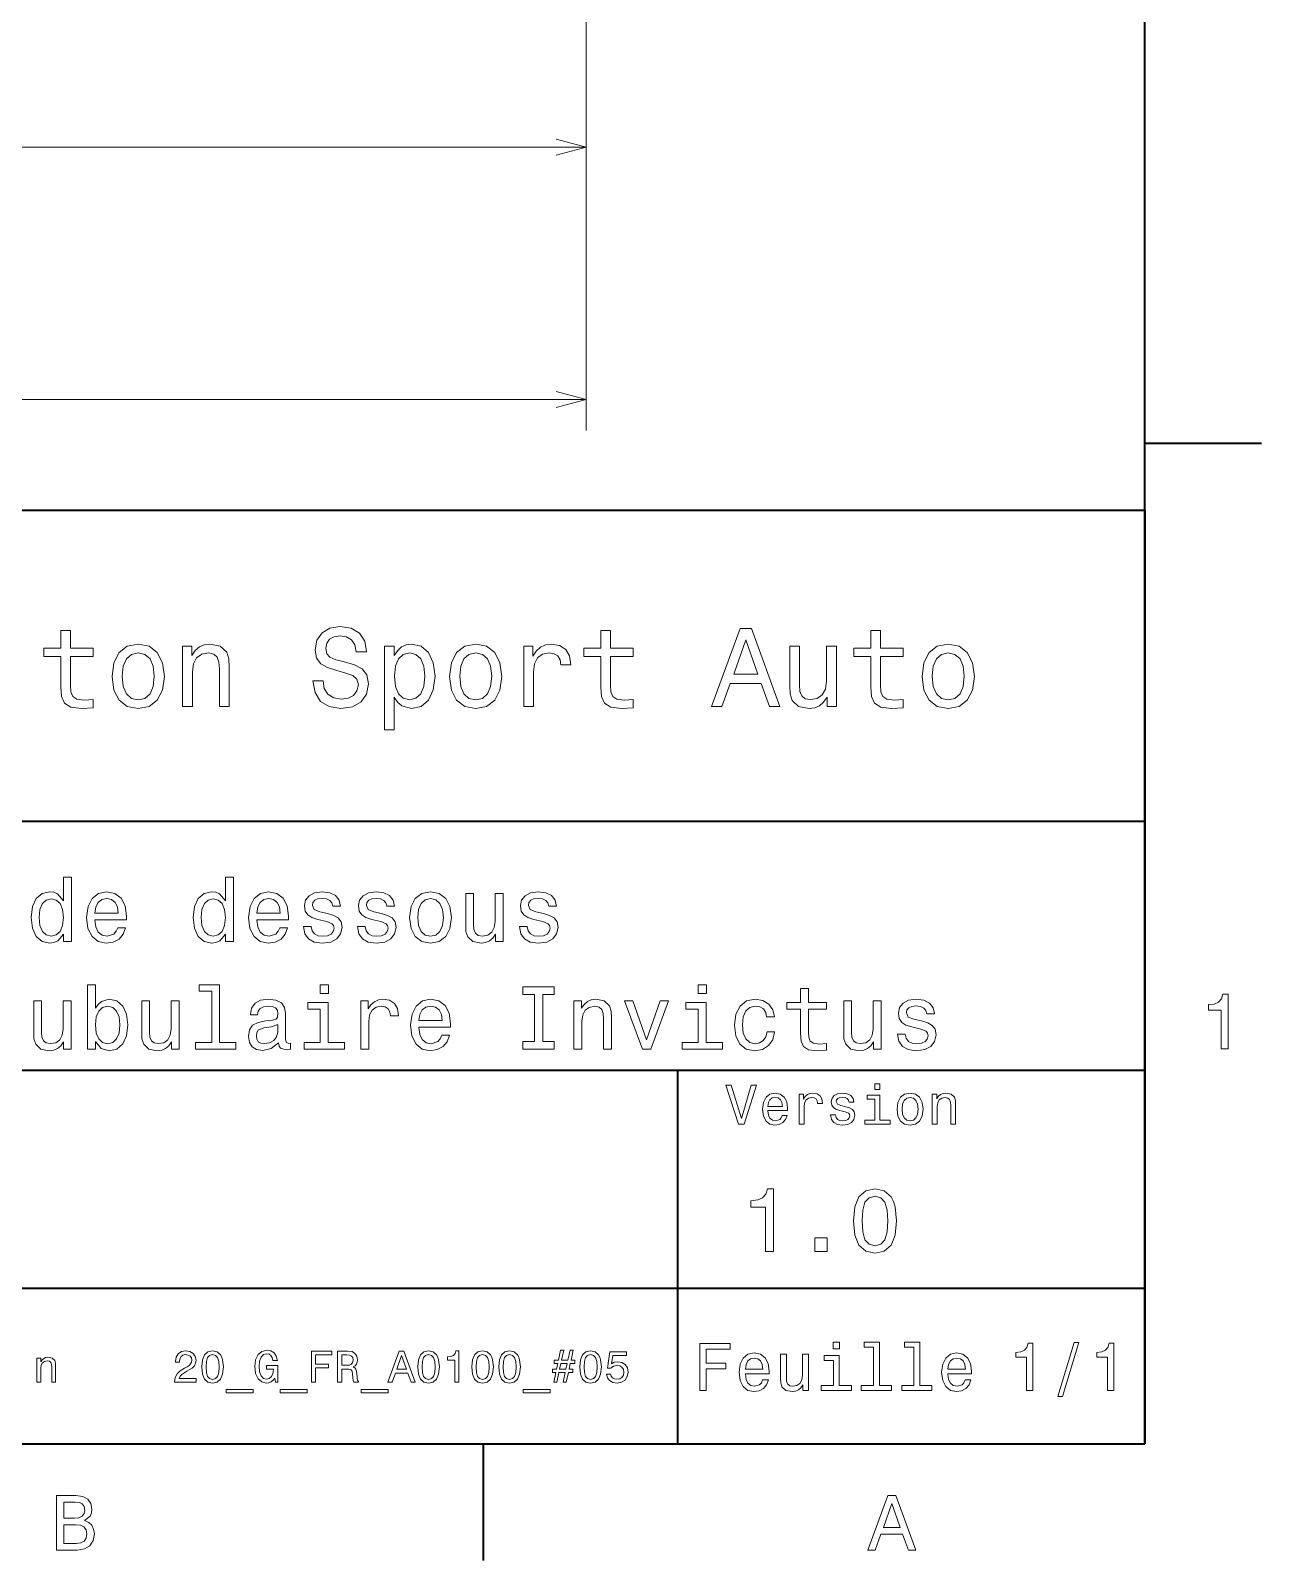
# Model space of a CAD drawing. Extents: x 0 to 420, y 0 to 297.
# Drawn here: x 338.4 to 417.5, y 2.5 to 100.8 of the extents above; entities that cross this region are included whole.
import ezdxf

# ---------------------------------------------------------------- set-up
doc = ezdxf.new("R2010")
doc.units = 0

msp = doc.modelspace()

# ---------------------------------------------------------------- linework, layer by layer
at = {"color": 7, "lineweight": 35}
for p, q in [((410, 10), (410, 287)), ((220, 70), (410, 70)), ((410, 70), (410, 10)), ((285, 50), (410, 50)), ((285, 34), (410, 34)), ((380, 10), (380, 34)), ((285, 20), (410, 20)), ((10, 10), (410, 10)), ((220, 10), (410, 10))]:
    msp.add_line(p, q, dxfattribs=at)
at = {"color": 7, "lineweight": 13}
for p, q in [((374.110474, 200.806641), (374.110474, 91.315094)), ((374.110474, 200.806641), (374.110474, 75.109657)), ((374.110474, 93.315094), (73.942528, 93.315094)), ((374.110474, 77.109657), (51.199921, 77.109657))]:
    msp.add_line(p, q, dxfattribs=at)
at = {"color": 7, "lineweight": 35, "ltscale": 0.1875}
for p, q in [((410, 74.300003), (417.5, 74.300003)), ((367.5, 10), (367.5, 2.5))]:
    msp.add_line(p, q, dxfattribs=at)
at = {"color": 7, "lineweight": 13}
for points in [[(372.178619, 92.797455), (374.110474, 93.315094), (372.178619, 93.832733)], [(372.178619, 76.592026), (374.110474, 77.109657), (372.178619, 77.627289)]]:
    msp.add_lwpolyline(points, dxfattribs=at)
for points in [[(340.353027, 60.579971), (340.353027, 58.64193), (340.39624, 58.015129), (340.597992, 57.582851), (341.001434, 57.330688), (341.685883, 57.244236), (342.43515, 57.280258), (342.43515, 57.827808), (341.887604, 57.78458), (341.390503, 57.842216), (341.123932, 58.022331), (341.008636, 58.324928), (340.98703, 58.75), (340.98703, 60.579971), (342.43515, 60.579971), (342.43515, 61.120316), (340.98703, 61.120316), (340.98703, 62.251438), (340.353027, 62.251438), (340.353027, 61.120316), (339.257935, 61.120316), (339.257935, 60.579971)], [(357.20462, 59.030979), (356.549011, 59.030979), (356.693085, 58.267288), (357.053314, 57.70533), (357.608063, 57.366714), (358.357361, 57.244236), (359.099426, 57.359509), (359.654175, 57.67651), (360.007202, 58.17363), (360.136902, 58.82925), (360.028809, 59.420029), (359.726227, 59.801872), (359.236328, 60.054031), (358.580688, 60.241352), (358.018738, 60.378242), (357.651306, 60.536743), (357.442383, 60.767288), (357.377533, 61.127522), (357.442383, 61.451729), (357.6297, 61.696686), (357.917877, 61.862389), (358.314117, 61.920029), (358.71759, 61.84798), (359.034576, 61.653458), (359.24353, 61.32925), (359.344391, 60.889767), (360, 60.889767), (360, 60.904179), (359.884735, 61.581409), (359.546112, 62.085732), (359.01297, 62.402737), (358.292511, 62.510807), (357.644104, 62.402737), (357.139771, 62.100143), (356.815552, 61.631844), (356.700287, 61.026657), (356.793945, 60.486309), (357.067719, 60.118874), (357.5, 59.873917), (358.09079, 59.6866), (358.674347, 59.520893), (359.113831, 59.362389), (359.380402, 59.131844), (359.47406, 58.757202), (359.387604, 58.375359), (359.164276, 58.087173), (358.825653, 57.907059), (358.386169, 57.849422), (357.896271, 57.928673), (357.521606, 58.159222), (357.283875, 58.533859)], [(375.050415, 60.579971), (375.050415, 58.64193), (375.093658, 58.015129), (375.29538, 57.582851), (375.698853, 57.330688), (376.383301, 57.244236), (377.132568, 57.280258), (377.132568, 57.827808), (376.585022, 57.78458), (376.087891, 57.842216), (375.82132, 58.022331), (375.706055, 58.324928), (375.684448, 58.75), (375.684448, 60.579971), (377.132568, 60.579971), (377.132568, 61.120316), (375.684448, 61.120316), (375.684448, 62.251438), (375.050415, 62.251438), (375.050415, 61.120316), (373.955322, 61.120316), (373.955322, 60.579971)], [(382.175781, 57.381123), (382.838623, 57.381123), (383.364563, 58.850864), (385.360229, 58.850864), (385.886169, 57.381123), (386.563416, 57.381123), (384.733429, 62.388329), (383.998566, 62.388329)], [(392.399109, 60.579971), (392.399109, 58.64193), (392.442352, 58.015129), (392.644073, 57.582851), (393.047546, 57.330688), (393.731995, 57.244236), (394.481262, 57.280258), (394.481262, 57.827808), (393.933716, 57.78458), (393.436584, 57.842216), (393.170013, 58.022331), (393.054749, 58.324928), (393.033142, 58.75), (393.033142, 60.579971), (394.481262, 60.579971), (394.481262, 61.120316), (393.033142, 61.120316), (393.033142, 62.251438), (392.399109, 62.251438), (392.399109, 61.120316), (391.304016, 61.120316), (391.304016, 60.579971)], [(343.65274, 59.311958), (343.768005, 58.432995), (344.099426, 57.78458), (344.625366, 57.381123), (345.331421, 57.244236), (346.030273, 57.381123), (346.556213, 57.777374), (346.887604, 58.425793), (347.010101, 59.311958), (346.887604, 60.190922), (346.556213, 60.846542), (346.030273, 61.242794), (345.331421, 61.386887), (344.625366, 61.242794), (344.099426, 60.839336), (343.768005, 60.190922)], [(348.177246, 57.381123), (348.811249, 57.381123), (348.811249, 59.614552), (348.876099, 60.12608), (349.085022, 60.500717), (349.409241, 60.731266), (349.841492, 60.817722), (350.187317, 60.745674), (350.403473, 60.551151), (350.511536, 60.226944), (350.547546, 59.794666), (350.547546, 57.381123), (351.181549, 57.381123), (351.181549, 59.924351), (351.15274, 60.435879), (351.023071, 60.86095), (350.597992, 61.25), (349.93515, 61.386887), (349.567719, 61.336452), (349.257935, 61.199566), (348.991364, 60.969017), (348.78241, 60.659222), (348.78241, 61.25), (348.177246, 61.25)], [(361.786743, 60.652016), (361.786743, 61.25), (361.15274, 61.25), (361.15274, 55.882565), (361.786743, 55.882565), (361.786743, 57.971901), (362.010101, 57.633286), (362.262268, 57.409943), (362.896271, 57.244236), (363.501465, 57.381123), (363.976959, 57.791786), (364.286743, 58.440201), (364.402039, 59.319164), (364.286743, 60.190922), (363.976959, 60.839336), (363.501465, 61.242794), (362.896271, 61.386887), (362.550446, 61.343658), (362.255066, 61.206772), (362.002899, 60.976223)], [(365.338623, 59.311958), (365.453888, 58.432995), (365.785309, 57.78458), (366.311249, 57.381123), (367.017303, 57.244236), (367.716125, 57.381123), (368.242065, 57.777374), (368.573486, 58.425793), (368.695984, 59.311958), (368.573486, 60.190922), (368.242065, 60.846542), (367.716125, 61.242794), (367.017303, 61.386887), (366.311249, 61.242794), (365.785309, 60.839336), (365.453888, 60.190922)], [(370.100861, 57.381123), (370.734863, 57.381123), (370.734863, 59.592937), (370.799713, 60.12608), (370.994232, 60.507923), (371.311249, 60.738472), (371.736328, 60.817722), (372.053314, 60.767288), (372.291077, 60.623199), (372.435181, 60.378242), (372.485596, 60.046829), (373.126801, 60.046829), (373.040344, 60.630402), (372.802612, 61.048271), (372.406342, 61.30043), (371.865997, 61.386887), (371.498566, 61.32925), (371.181549, 61.185158), (370.900574, 60.940201), (370.677246, 60.608788), (370.677246, 61.25), (370.100861, 61.25)], [(383.595093, 59.463257), (384.365997, 61.667866), (385.136902, 59.463257)], [(390.194519, 61.25), (389.560516, 61.25), (389.560516, 59.016571), (389.488464, 58.497837), (389.279541, 58.123196), (388.955322, 57.892651), (388.530243, 57.820602), (388.19165, 57.878242), (387.975494, 58.051151), (387.853027, 58.346542), (387.824219, 58.764408), (387.824219, 61.25), (387.190186, 61.25), (387.190186, 58.706772), (387.211792, 58.195244), (387.348694, 57.770172), (387.766571, 57.381123), (388.436584, 57.244236), (388.796814, 57.294666), (389.106628, 57.424351), (389.373199, 57.647694), (389.589325, 57.971901), (389.589325, 57.381123), (390.194519, 57.381123)], [(395.698853, 59.311958), (395.814117, 58.432995), (396.145508, 57.78458), (396.671448, 57.381123), (397.377502, 57.244236), (398.076355, 57.381123), (398.602295, 57.777374), (398.933716, 58.425793), (399.056183, 59.311958), (398.933716, 60.190922), (398.602295, 60.846542), (398.076355, 61.242794), (397.377502, 61.386887), (396.671448, 61.242794), (396.145508, 60.839336), (395.814117, 60.190922)], [(344.301147, 59.319164), (344.365997, 59.967579), (344.567719, 60.435879), (344.891937, 60.72406), (345.331421, 60.824928), (345.763702, 60.72406), (346.087891, 60.443081), (346.289612, 59.967579), (346.361664, 59.319164), (346.289612, 58.663544), (346.087891, 58.188038), (345.763702, 57.899853), (345.331421, 57.806194), (344.891937, 57.899853), (344.567719, 58.188038), (344.365997, 58.663544)], [(362.788208, 57.8134), (362.363129, 57.907059), (362.053314, 58.195244), (361.858795, 58.663544), (361.793945, 59.319164), (361.858795, 59.967579), (362.053314, 60.435879), (362.363129, 60.716858), (362.788208, 60.817722), (363.177246, 60.716858), (363.48703, 60.428673), (363.68158, 59.960373), (363.753601, 59.319164), (363.68158, 58.67075), (363.48703, 58.195244), (363.177246, 57.907059)], [(365.98703, 59.319164), (366.05188, 59.967579), (366.253601, 60.435879), (366.57782, 60.72406), (367.017303, 60.824928), (367.449585, 60.72406), (367.773773, 60.443081), (367.975525, 59.967579), (368.047546, 59.319164), (367.975525, 58.663544), (367.773773, 58.188038), (367.449585, 57.899853), (367.017303, 57.806194), (366.57782, 57.899853), (366.253601, 58.188038), (366.05188, 58.663544)], [(396.34726, 59.319164), (396.412109, 59.967579), (396.613831, 60.435879), (396.938019, 60.72406), (397.377502, 60.824928), (397.809784, 60.72406), (398.134003, 60.443081), (398.335724, 59.967579), (398.407776, 59.319164), (398.335724, 58.663544), (398.134003, 58.188038), (397.809784, 57.899853), (397.377502, 57.806194), (396.938019, 57.899853), (396.613831, 58.188038), (396.412109, 58.663544)], [(340.534546, 42.749279), (340.534546, 42.270893), (341.041748, 42.270893), (341.041748, 46.409222), (340.540314, 46.409222), (340.540314, 44.893372), (340.154144, 45.331413), (339.917847, 45.435158), (339.646942, 45.475502), (339.157043, 45.360229), (338.776642, 45.037464), (338.528809, 44.51873), (338.442352, 43.821327), (338.528809, 43.12392), (338.776642, 42.599422), (339.157043, 42.270893), (339.646942, 42.161385), (339.917847, 42.201729), (340.159912, 42.305473)], [(350.943787, 42.749279), (350.943787, 42.270893), (351.450989, 42.270893), (351.450989, 46.409222), (350.949554, 46.409222), (350.949554, 44.893372), (350.563385, 45.331413), (350.327057, 45.435158), (350.056183, 45.475502), (349.566254, 45.360229), (349.185852, 45.037464), (348.938019, 44.51873), (348.851563, 43.821327), (348.938019, 43.12392), (349.185852, 42.599422), (349.566254, 42.270893), (350.056183, 42.161385), (350.327057, 42.201729), (350.569153, 42.305473)], [(342.546082, 43.671471), (344.57489, 43.671471), (344.580658, 43.90778), (344.488464, 44.570606), (344.234833, 45.06628), (343.83139, 45.365993), (343.29538, 45.475502), (342.770874, 45.360229), (342.367401, 45.037464), (342.108032, 44.51297), (342.015839, 43.821327), (342.102295, 43.112392), (342.361633, 42.593658), (342.759338, 42.270893), (343.278076, 42.161385), (343.727631, 42.236313), (344.096527, 42.432278), (344.367401, 42.743515), (344.523041, 43.158501), (344.021606, 43.158501), (343.917847, 42.927952), (343.767975, 42.755043), (343.341461, 42.616714), (343.012939, 42.680115), (342.765106, 42.881844), (342.603729, 43.210373), (342.546082, 43.654179)], [(352.955292, 43.671471), (354.984131, 43.671471), (354.989899, 43.90778), (354.897675, 44.570606), (354.644073, 45.06628), (354.240601, 45.365993), (353.70459, 45.475502), (353.180084, 45.360229), (352.776642, 45.037464), (352.517273, 44.51297), (352.425049, 43.821327), (352.511505, 43.112392), (352.770874, 42.593658), (353.168549, 42.270893), (353.687286, 42.161385), (354.136871, 42.236313), (354.505737, 42.432278), (354.776642, 42.743515), (354.932251, 43.158501), (354.430817, 43.158501), (354.327057, 42.927952), (354.177216, 42.755043), (353.750702, 42.616714), (353.42218, 42.680115), (353.174316, 42.881844), (353.012939, 43.210373), (352.955292, 43.654179)], [(357.497101, 44.074928), (357.007172, 44.190201), (356.644073, 44.322765), (356.523041, 44.593658), (356.557617, 44.783863), (356.67865, 44.922192), (356.874603, 45.008644), (357.157043, 45.043228), (357.427917, 45.008644), (357.641174, 44.9049), (357.77951, 44.749279), (357.837158, 44.541786), (358.332825, 44.541786), (358.332825, 44.553314), (358.246368, 44.927952), (358.010071, 45.221901), (357.641174, 45.406342), (357.157043, 45.475502), (356.667114, 45.406342), (356.309784, 45.216137), (356.084991, 44.933716), (356.015808, 44.57637), (356.067688, 44.230549), (356.229065, 43.988472), (356.494202, 43.815563), (356.880371, 43.694523), (357.445221, 43.556194), (357.791046, 43.412102), (357.88327, 43.296829), (357.917847, 43.12392), (357.865967, 42.910664), (357.727631, 42.749279), (357.502869, 42.645535), (357.203156, 42.61095), (356.886139, 42.645535), (356.655579, 42.766571), (356.499969, 42.962536), (356.436584, 43.233429), (355.946655, 43.233429), (356.027344, 42.772335), (356.263672, 42.438042), (356.638306, 42.236313), (357.157043, 42.161385), (357.698822, 42.236313), (358.096527, 42.438042), (358.338593, 42.760807), (358.425049, 43.181557), (358.361633, 43.54467), (358.182983, 43.792507), (357.889038, 43.953892)], [(360.966827, 44.074928), (360.476929, 44.190201), (360.1138, 44.322765), (359.992767, 44.593658), (360.027344, 44.783863), (360.148376, 44.922192), (360.34436, 45.008644), (360.62677, 45.043228), (360.897675, 45.008644), (361.110931, 44.9049), (361.249268, 44.749279), (361.306885, 44.541786), (361.802551, 44.541786), (361.802551, 44.553314), (361.716125, 44.927952), (361.479797, 45.221901), (361.110931, 45.406342), (360.62677, 45.475502), (360.136871, 45.406342), (359.77951, 45.216137), (359.554718, 44.933716), (359.485565, 44.57637), (359.537445, 44.230549), (359.698822, 43.988472), (359.963959, 43.815563), (360.350128, 43.694523), (360.914948, 43.556194), (361.260773, 43.412102), (361.352997, 43.296829), (361.387573, 43.12392), (361.335693, 42.910664), (361.197388, 42.749279), (360.972595, 42.645535), (360.672882, 42.61095), (360.355896, 42.645535), (360.125336, 42.766571), (359.969727, 42.962536), (359.906311, 43.233429), (359.416412, 43.233429), (359.497101, 42.772335), (359.733398, 42.438042), (360.108032, 42.236313), (360.62677, 42.161385), (361.168549, 42.236313), (361.566254, 42.438042), (361.808319, 42.760807), (361.894775, 43.181557), (361.83139, 43.54467), (361.65271, 43.792507), (361.358765, 43.953892)], [(362.770874, 43.815563), (362.863098, 43.112392), (363.128204, 42.593658), (363.54895, 42.270893), (364.1138, 42.161385), (364.672882, 42.270893), (365.093628, 42.587894), (365.358765, 43.106628), (365.456757, 43.815563), (365.358765, 44.51873), (365.093628, 45.043228), (364.672882, 45.360229), (364.1138, 45.475502), (363.54895, 45.360229), (363.128204, 45.037464), (362.863098, 44.51873)], [(368.776642, 45.365993), (368.26944, 45.365993), (368.26944, 43.57925), (368.211792, 43.164265), (368.044647, 42.864552), (367.785278, 42.680115), (367.445221, 42.622478), (367.174316, 42.668587), (367.001404, 42.806915), (366.903442, 43.043228), (366.880371, 43.377522), (366.880371, 45.365993), (366.373169, 45.365993), (366.373169, 43.331413), (366.390472, 42.922192), (366.499969, 42.58213), (366.834259, 42.270893), (367.3703, 42.161385), (367.658478, 42.201729), (367.906311, 42.305473), (368.119568, 42.48415), (368.29248, 42.743515), (368.29248, 42.270893), (368.776642, 42.270893)], [(371.376068, 44.074928), (370.886139, 44.190201), (370.523041, 44.322765), (370.401978, 44.593658), (370.436584, 44.783863), (370.557617, 44.922192), (370.753571, 45.008644), (371.036011, 45.043228), (371.306885, 45.008644), (371.520142, 44.9049), (371.658478, 44.749279), (371.716125, 44.541786), (372.211792, 44.541786), (372.211792, 44.553314), (372.125336, 44.927952), (371.889038, 45.221901), (371.520142, 45.406342), (371.036011, 45.475502), (370.546082, 45.406342), (370.188721, 45.216137), (369.963959, 44.933716), (369.894775, 44.57637), (369.946655, 44.230549), (370.108032, 43.988472), (370.373169, 43.815563), (370.759338, 43.694523), (371.324188, 43.556194), (371.670013, 43.412102), (371.762238, 43.296829), (371.796814, 43.12392), (371.744934, 42.910664), (371.606598, 42.749279), (371.381836, 42.645535), (371.082092, 42.61095), (370.765106, 42.645535), (370.534546, 42.766571), (370.378937, 42.962536), (370.315552, 43.233429), (369.825623, 43.233429), (369.906311, 42.772335), (370.142639, 42.438042), (370.517273, 42.236313), (371.036011, 42.161385), (371.577789, 42.236313), (371.975464, 42.438042), (372.21756, 42.760807), (372.304016, 43.181557), (372.240601, 43.54467), (372.061951, 43.792507), (371.767975, 43.953892)], [(339.733398, 45.020172), (340.067688, 44.93948), (340.321289, 44.714699), (340.471161, 44.340057), (340.528809, 43.821327), (340.471161, 43.296829), (340.321289, 42.922192), (340.067688, 42.691643), (339.733398, 42.616714), (339.416412, 42.691643), (339.174316, 42.922192), (339.012939, 43.302593), (338.96106, 43.821327), (339.012939, 44.334293), (339.174316, 44.708935), (339.416412, 44.93948)], [(342.546082, 44.097984), (342.609497, 44.495678), (342.765106, 44.789623), (343.001404, 44.9683), (343.312653, 45.0317), (343.618134, 44.9683), (343.854431, 44.789623), (343.998535, 44.495678), (344.050415, 44.097984)], [(350.142639, 45.020172), (350.476929, 44.93948), (350.73053, 44.714699), (350.880371, 44.340057), (350.938019, 43.821327), (350.880371, 43.296829), (350.73053, 42.922192), (350.476929, 42.691643), (350.142639, 42.616714), (349.825623, 42.691643), (349.583557, 42.922192), (349.42218, 43.302593), (349.3703, 43.821327), (349.42218, 44.334293), (349.583557, 44.708935), (349.825623, 44.93948)], [(352.955292, 44.097984), (353.018707, 44.495678), (353.174316, 44.789623), (353.410645, 44.9683), (353.721863, 45.0317), (354.027344, 44.9683), (354.263672, 44.789623), (354.407745, 44.495678), (354.459625, 44.097984)], [(363.289612, 43.821327), (363.341461, 44.340057), (363.502869, 44.714699), (363.762207, 44.945244), (364.1138, 45.025936), (364.459625, 44.945244), (364.718994, 44.720459), (364.880371, 44.340057), (364.938019, 43.821327), (364.880371, 43.296829), (364.718994, 42.916428), (364.459625, 42.685879), (364.1138, 42.61095), (363.762207, 42.685879), (363.502869, 42.916428), (363.341461, 43.296829)], [(342.580688, 35.838615), (342.955322, 35.39481), (343.468292, 35.250721), (343.952423, 35.360229), (344.338593, 35.688759), (344.580688, 36.213257), (344.672882, 36.91066), (344.580688, 37.608067), (344.332825, 38.126801), (343.952423, 38.449566), (343.468292, 38.564842), (342.96109, 38.414986), (342.753601, 38.230545), (342.580688, 37.982708), (342.580688, 39.498558), (342.073486, 39.498558), (342.073486, 35.360229), (342.580688, 35.360229)], [(350.050415, 39.072044), (350.050415, 35.786743), (349.007202, 35.786743), (349.007202, 35.360229), (351.595093, 35.360229), (351.595093, 35.786743), (350.557617, 35.786743), (350.557617, 39.498558), (349.255035, 39.498558), (349.255035, 39.072044)], [(357.548981, 39.498558), (357.012939, 39.498558), (357.012939, 38.922188), (357.548981, 38.922188)], [(370.788177, 35.844379), (370.050415, 35.844379), (370.050415, 35.360229), (372.056183, 35.360229), (372.056183, 35.844379), (371.31842, 35.844379), (371.31842, 38.87608), (372.056183, 38.87608), (372.056183, 39.360229), (370.050415, 39.360229), (370.050415, 38.87608), (370.788177, 38.87608)], [(381.837158, 39.498558), (381.301147, 39.498558), (381.301147, 38.922188), (381.837158, 38.922188)], [(341.018707, 38.45533), (340.511505, 38.45533), (340.511505, 36.668587), (340.453857, 36.253601), (340.286713, 35.953888), (340.027344, 35.769451), (339.687317, 35.711815), (339.416412, 35.757923), (339.2435, 35.896252), (339.145508, 36.132565), (339.122467, 36.466858), (339.122467, 38.45533), (338.615265, 38.45533), (338.615265, 36.42075), (338.632538, 36.011528), (338.742065, 35.671467), (339.076355, 35.360229), (339.612366, 35.250721), (339.900574, 35.291065), (340.148407, 35.39481), (340.361664, 35.573486), (340.534576, 35.832851), (340.534576, 35.360229), (341.018707, 35.360229)], [(347.958191, 38.45533), (347.450989, 38.45533), (347.450989, 36.668587), (347.393372, 36.253601), (347.226196, 35.953888), (346.966858, 35.769451), (346.62677, 35.711815), (346.355896, 35.757923), (346.182983, 35.896252), (346.084991, 36.132565), (346.061951, 36.466858), (346.061951, 38.45533), (345.554749, 38.45533), (345.554749, 36.42075), (345.572021, 36.011528), (345.681549, 35.671467), (346.015839, 35.360229), (346.551849, 35.250721), (346.840027, 35.291065), (347.087891, 35.39481), (347.301147, 35.573486), (347.47406, 35.832851), (347.47406, 35.360229), (347.958191, 35.360229)], [(354.350128, 35.763687), (354.350128, 35.746395), (354.378937, 35.55043), (354.465393, 35.412102), (354.828522, 35.302593), (355.110931, 35.348701), (355.110931, 35.740631), (354.989899, 35.723343), (354.828522, 35.798271), (354.799683, 36.028816), (354.799683, 37.631123), (354.73053, 38.040344), (354.528809, 38.328529), (354.177216, 38.501438), (353.681549, 38.564842), (353.197388, 38.495674), (352.840027, 38.299709), (352.615265, 37.994236), (352.540344, 37.590778), (352.540344, 37.556194), (352.995667, 37.556194), (353.036011, 37.798271), (353.162811, 37.97118), (353.3703, 38.074928), (353.664246, 38.115273), (353.946655, 38.086452), (354.148407, 38), (354.26944, 37.850143), (354.309784, 37.642651), (354.286743, 37.400574), (354.194519, 37.279537), (353.963959, 37.221901), (353.531677, 37.175793), (353.036011, 37.072044), (352.684418, 36.887608), (352.476929, 36.599422), (352.413544, 36.172909), (352.471161, 35.792507), (352.649841, 35.510086), (352.938019, 35.331409), (353.335724, 35.268009), (353.871735, 35.38905)], [(357.531677, 35.786743), (357.531677, 38.351585), (356.229095, 38.351585), (356.229095, 37.919308), (357.024475, 37.919308), (357.024475, 35.786743), (355.98703, 35.786743), (355.98703, 35.360229), (358.580688, 35.360229), (358.580688, 35.786743)], [(359.641205, 35.360229), (360.148407, 35.360229), (360.148407, 37.129681), (360.200287, 37.556194), (360.355896, 37.861671), (360.609497, 38.046108), (360.949554, 38.109509), (361.203156, 38.069164), (361.393372, 37.953888), (361.508636, 37.757923), (361.548981, 37.492794), (362.061951, 37.492794), (361.992798, 37.959652), (361.802582, 38.293945), (361.485596, 38.495674), (361.053314, 38.564842), (360.759338, 38.51873), (360.505737, 38.403458), (360.280975, 38.207493), (360.102295, 37.942364), (360.102295, 38.45533), (359.641205, 38.45533)], [(363.364532, 36.760807), (365.393372, 36.760807), (365.399109, 36.997116), (365.306915, 37.659943), (365.053314, 38.155617), (364.649841, 38.45533), (364.113831, 38.564842), (363.589325, 38.449566), (363.185852, 38.126801), (362.926514, 37.602303), (362.83429, 36.91066), (362.920746, 36.201729), (363.180115, 35.682995), (363.577789, 35.360229), (364.096527, 35.250721), (364.546082, 35.325649), (364.914978, 35.521614), (365.185852, 35.832851), (365.341492, 36.247837), (364.840057, 36.247837), (364.736298, 36.017288), (364.586426, 35.844379), (364.159943, 35.706051), (363.83139, 35.769451), (363.583557, 35.97118), (363.42218, 36.299709), (363.364532, 36.743515)], [(373.329956, 35.360229), (373.837158, 35.360229), (373.837158, 37.146973), (373.889038, 37.556194), (374.056183, 37.855907), (374.315552, 38.040344), (374.661377, 38.109509), (374.938049, 38.051872), (375.110962, 37.896252), (375.197388, 37.636887), (375.226227, 37.291065), (375.226227, 35.360229), (375.733429, 35.360229), (375.733429, 37.394814), (375.710358, 37.804035), (375.606628, 38.144093), (375.266571, 38.45533), (374.736298, 38.564842), (374.442352, 38.524494), (374.194519, 38.414986), (373.981262, 38.230545), (373.814117, 37.982708), (373.814117, 38.45533), (373.329956, 38.45533)], [(377.727661, 35.360229), (378.263672, 35.360229), (379.393372, 38.45533), (378.868866, 38.45533), (377.998535, 35.959652), (377.110962, 38.45533), (376.580688, 38.45533)], [(381.819885, 35.786743), (381.819885, 38.351585), (380.517273, 38.351585), (380.517273, 37.919308), (381.312683, 37.919308), (381.312683, 35.786743), (380.275208, 35.786743), (380.275208, 35.360229), (382.868866, 35.360229), (382.868866, 35.786743)], [(385.710388, 37.429394), (386.211823, 37.429394), (386.108063, 37.890488), (385.860229, 38.253601), (385.47406, 38.478386), (384.972626, 38.564842), (384.419312, 38.449566), (383.998566, 38.126801), (383.733429, 37.602303), (383.641205, 36.899136), (383.727661, 36.201729), (383.98703, 35.682995), (384.39624, 35.360229), (384.955322, 35.250721), (385.450989, 35.337173), (385.837158, 35.57925), (386.102295, 35.959652), (386.21759, 36.466858), (385.733429, 36.466858), (385.646973, 36.144093), (385.485596, 35.902016), (385.255035, 35.752159), (384.972626, 35.706051), (384.621033, 35.780979), (384.367432, 36.011528), (384.211823, 36.386166), (384.159943, 36.916424), (384.211823, 37.435158), (384.373199, 37.809795), (384.632568, 38.040344), (384.972626, 38.121037), (385.272339, 38.069164), (385.497131, 37.9366), (385.646973, 37.717579)], [(387.889038, 37.919308), (387.889038, 36.368874), (387.923645, 35.867435), (388.085022, 35.521614), (388.407776, 35.319885), (388.955322, 35.250721), (389.554749, 35.279537), (389.554749, 35.717579), (389.116699, 35.682995), (388.719025, 35.729107), (388.505768, 35.873199), (388.413544, 36.115273), (388.39624, 36.45533), (388.39624, 37.919308), (389.554749, 37.919308), (389.554749, 38.351585), (388.39624, 38.351585), (388.39624, 39.256485), (387.889038, 39.256485), (387.889038, 38.351585), (387.01297, 38.351585), (387.01297, 37.919308)], [(393.06485, 38.45533), (392.557617, 38.45533), (392.557617, 36.668587), (392.5, 36.253601), (392.332855, 35.953888), (392.073486, 35.769451), (391.733429, 35.711815), (391.462524, 35.757923), (391.289612, 35.896252), (391.19165, 36.132565), (391.168579, 36.466858), (391.168579, 38.45533), (390.661377, 38.45533), (390.661377, 36.42075), (390.67868, 36.011528), (390.788177, 35.671467), (391.122467, 35.360229), (391.658508, 35.250721), (391.946686, 35.291065), (392.194519, 35.39481), (392.407776, 35.573486), (392.580688, 35.832851), (392.580688, 35.360229), (393.06485, 35.360229)], [(395.664276, 37.164265), (395.174347, 37.279537), (394.811249, 37.412102), (394.690186, 37.682995), (394.724792, 37.873199), (394.845825, 38.011528), (395.041779, 38.09798), (395.324219, 38.132565), (395.595093, 38.09798), (395.80835, 37.994236), (395.946686, 37.838615), (396.004333, 37.631123), (396.5, 37.631123), (396.5, 37.642651), (396.413544, 38.017288), (396.177246, 38.311237), (395.80835, 38.495674), (395.324219, 38.564842), (394.83429, 38.495674), (394.476929, 38.305473), (394.252167, 38.023052), (394.182983, 37.665707), (394.234863, 37.319885), (394.39624, 37.077808), (394.661377, 36.9049), (395.047546, 36.783859), (395.612396, 36.645531), (395.958221, 36.501438), (396.050415, 36.386166), (396.085022, 36.213257), (396.033142, 36), (395.894806, 35.838615), (395.670044, 35.734871), (395.3703, 35.700287), (395.053314, 35.734871), (394.822754, 35.855907), (394.667145, 36.051872), (394.60376, 36.322765), (394.113831, 36.322765), (394.194519, 35.861671), (394.430847, 35.527378), (394.805481, 35.325649), (395.324219, 35.250721), (395.865997, 35.325649), (396.263672, 35.527378), (396.505768, 35.850143), (396.592224, 36.270893), (396.528809, 36.634007), (396.350159, 36.881844), (396.056213, 37.043228)], [(414.909241, 35.366787), (415.368164, 35.366787), (415.368164, 38.892002), (415.025208, 38.892002), (414.934448, 38.584366), (414.752899, 38.377594), (414.475525, 38.256557), (414.092224, 38.216209), (414.092224, 37.858143), (414.909241, 37.858143)], [(344.154175, 36.91066), (344.096527, 36.39193), (343.940918, 36.011528), (343.693054, 35.780979), (343.381836, 35.706051), (343.041779, 35.780979), (342.793945, 36.011528), (342.638306, 36.386166), (342.586426, 36.91066), (342.638306, 37.429394), (342.793945, 37.804035), (343.041779, 38.028816), (343.381836, 38.109509), (343.693054, 38.028816), (343.940918, 37.798271), (344.096527, 37.42363)], [(363.364532, 37.187317), (363.427948, 37.585014), (363.583557, 37.87896), (363.819885, 38.057636), (364.131104, 38.121037), (364.436584, 38.057636), (364.672913, 37.87896), (364.816986, 37.585014), (364.868866, 37.187317)], [(354.29248, 36.443802), (354.223328, 36.144093), (354.038879, 35.913544), (353.762238, 35.763687), (353.42218, 35.711815), (353.203156, 35.740631), (353.047546, 35.832851), (352.949554, 35.994236), (352.920746, 36.219021), (352.943787, 36.42075), (353.036011, 36.564842), (353.404877, 36.726223), (353.871735, 36.795387), (354.29248, 36.933716)], [(384.71109, 33.03458), (384.08429, 30.905619), (383.439484, 33.03458), (383.09726, 33.03458), (383.904175, 30.530979), (384.264404, 30.530979), (385.053314, 33.03458)], [(385.784576, 31.40634), (387.052582, 31.40634), (387.056183, 31.554033), (386.998566, 31.9683), (386.840057, 32.278099), (386.587891, 32.465416), (386.252869, 32.533859), (385.925079, 32.461815), (385.672913, 32.260086), (385.510803, 31.932276), (385.453156, 31.5), (385.507202, 31.056915), (385.669312, 30.732708), (385.917877, 30.530979), (386.242065, 30.462536), (386.523041, 30.509365), (386.753601, 30.631844), (386.922913, 30.826368), (387.020172, 31.085733), (386.706787, 31.085733), (386.641937, 30.941643), (386.548279, 30.833572), (386.281708, 30.747118), (386.076355, 30.786743), (385.921478, 30.912823), (385.820618, 31.118155), (385.784576, 31.395533)], [(387.794678, 30.530979), (388.111664, 30.530979), (388.111664, 31.636887), (388.144104, 31.903458), (388.241364, 32.094379), (388.399841, 32.209652), (388.612396, 32.249279), (388.770905, 32.224064), (388.889771, 32.152016), (388.961823, 32.029537), (388.98703, 31.863832), (389.307648, 31.863832), (389.264404, 32.155621), (389.145538, 32.364552), (388.947418, 32.490635), (388.677246, 32.533859), (388.49353, 32.505043), (388.335022, 32.432995), (388.194519, 32.310516), (388.082855, 32.144814), (388.082855, 32.465416), (387.794678, 32.465416)], [(390.791779, 31.658501), (390.485596, 31.730547), (390.258636, 31.8134), (390.182983, 31.982708), (390.20462, 32.101585), (390.280273, 32.188038), (390.40274, 32.242073), (390.579254, 32.263687), (390.748566, 32.242073), (390.881836, 32.177231), (390.968292, 32.079971), (391.004333, 31.950287), (391.314117, 31.950287), (391.314117, 31.957493), (391.260101, 32.191643), (391.112396, 32.375359), (390.881836, 32.490635), (390.579254, 32.533859), (390.273041, 32.490635), (390.049713, 32.371758), (389.90921, 32.195244), (389.865997, 31.971901), (389.898407, 31.755764), (389.999268, 31.604465), (390.164978, 31.496397), (390.406342, 31.420748), (390.759369, 31.334293), (390.975494, 31.244236), (391.033142, 31.17219), (391.054749, 31.064121), (391.022339, 30.930836), (390.935883, 30.829971), (390.79538, 30.765129), (390.608063, 30.743515), (390.409943, 30.765129), (390.265839, 30.840778), (390.168579, 30.963255), (390.128967, 31.132565), (389.822754, 31.132565), (389.873199, 30.844379), (390.020905, 30.635447), (390.255035, 30.509365), (390.579254, 30.462536), (390.917877, 30.509365), (391.166412, 30.635447), (391.317719, 30.837175), (391.371765, 31.100143), (391.332123, 31.327089), (391.220459, 31.481987), (391.036743, 31.582851)], [(392.992798, 33.117435), (392.657776, 33.117435), (392.657776, 32.757202), (392.992798, 32.757202)], [(394.087891, 31.496397), (394.145538, 31.056915), (394.311249, 30.732708), (394.574219, 30.530979), (394.927246, 30.462536), (395.276672, 30.530979), (395.539612, 30.729107), (395.705322, 31.053314), (395.766571, 31.496397), (395.705322, 31.935879), (395.539612, 32.263687), (395.276672, 32.461815), (394.927246, 32.533859), (394.574219, 32.461815), (394.311249, 32.260086), (394.145538, 31.935879)], [(396.350159, 30.530979), (396.667145, 30.530979), (396.667145, 31.647694), (396.699554, 31.903458), (396.804047, 32.090778), (396.966125, 32.206051), (397.182281, 32.249279), (397.355194, 32.213257), (397.463257, 32.115993), (397.517303, 31.95389), (397.535309, 31.737751), (397.535309, 30.530979), (397.852295, 30.530979), (397.852295, 31.802593), (397.837891, 32.058357), (397.773041, 32.270893), (397.560516, 32.465416), (397.229095, 32.533859), (397.04538, 32.508644), (396.890503, 32.440201), (396.757202, 32.324928), (396.65274, 32.170029), (396.65274, 32.465416), (396.350159, 32.465416)], [(385.784576, 31.672911), (385.824219, 31.921469), (385.921478, 32.105186), (386.069153, 32.216858), (386.263702, 32.256485), (386.45462, 32.216858), (386.602295, 32.105186), (386.692352, 31.921469), (386.724792, 31.672911)], [(392.981995, 30.79755), (392.981995, 32.400574), (392.167877, 32.400574), (392.167877, 32.130402), (392.664978, 32.130402), (392.664978, 30.79755), (392.016571, 30.79755), (392.016571, 30.530979), (393.637604, 30.530979), (393.637604, 30.79755)], [(394.412109, 31.5), (394.444519, 31.824207), (394.54538, 32.058357), (394.707489, 32.20245), (394.927246, 32.25288), (395.143372, 32.20245), (395.305481, 32.061958), (395.406342, 31.824207), (395.442352, 31.5), (395.406342, 31.17219), (395.305481, 30.934437), (395.143372, 30.790344), (394.927246, 30.743515), (394.707489, 30.790344), (394.54538, 30.934437), (394.444519, 31.17219)], [(385.631134, 22.360231), (386.155609, 22.360231), (386.155609, 26.38905), (385.763702, 26.38905), (385.659943, 26.037464), (385.452454, 25.801153), (385.135437, 25.662825), (384.697418, 25.616714), (384.697418, 25.207493), (385.631134, 25.207493)], [(391.285309, 24.314121), (391.371765, 23.409224), (391.642639, 22.763689), (392.074921, 22.371759), (392.674347, 22.244957), (393.268005, 22.371759), (393.700287, 22.763689), (393.965424, 23.409224), (394.057648, 24.314121), (393.965424, 25.213257), (393.855896, 25.570606), (393.700287, 25.864553), (393.268005, 26.256485), (392.674347, 26.38905), (392.074921, 26.256485), (391.642639, 25.858791), (391.371765, 25.213257)], [(391.838623, 24.314121), (391.884735, 25.011528), (392.028809, 25.51297), (392.288177, 25.806917), (392.674347, 25.910664), (393.054749, 25.806917), (393.314117, 25.51297), (393.458221, 25.011528), (393.504333, 24.314121), (393.458221, 23.610952), (393.314117, 23.10951), (393.054749, 22.815563), (392.674347, 22.717581), (392.288177, 22.815563), (392.028809, 23.10951), (391.884735, 23.610952)], [(388.806915, 22.360231), (389.602295, 22.360231), (389.602295, 23.219021), (388.806915, 23.219021)], [(347.671478, 13.95245), (349.046112, 13.95245), (349.046112, 14.200289), (347.959656, 14.200289), (348.020172, 14.335735), (348.123932, 14.448127), (348.443787, 14.652738), (348.613831, 14.739193), (348.804047, 14.863112), (348.939484, 15.007205), (349.017303, 15.177234), (349.046112, 15.370317), (348.997101, 15.612392), (348.861664, 15.802594), (348.654175, 15.923632), (348.386169, 15.966859), (348.109497, 15.917868), (347.899139, 15.782421), (347.763672, 15.566282), (347.71759, 15.28098), (347.71759, 15.240634), (347.979828, 15.240634), (347.979828, 15.263689), (348.005768, 15.459654), (348.083557, 15.603746), (348.207489, 15.695966), (348.371765, 15.727666), (348.53891, 15.698848), (348.662811, 15.626801), (348.7435, 15.514409), (348.772339, 15.373199), (348.752167, 15.240634), (348.697418, 15.128242), (348.605194, 15.03026), (348.478394, 14.943804), (348.30835, 14.851585), (348.02594, 14.672911), (347.827087, 14.482709), (347.708923, 14.252162), (347.671478, 13.961095)], [(349.414978, 14.929395), (349.458221, 14.476946), (349.593658, 14.154179), (349.809784, 13.958214), (350.109497, 13.894813), (350.406342, 13.958214), (350.622467, 14.154179), (350.755035, 14.476946), (350.801147, 14.929395), (350.755035, 15.378963), (350.700287, 15.557637), (350.622467, 15.704611), (350.406342, 15.900577), (350.109497, 15.966859), (349.809784, 15.900577), (349.593658, 15.701729), (349.458221, 15.378963)], [(354.106628, 14.220461), (354.155609, 13.95245), (354.299713, 13.95245), (354.299713, 15.033141), (353.570618, 15.033141), (353.570618, 14.788185), (354.020172, 14.788185), (354.020172, 14.770893), (353.985596, 14.505764), (353.893372, 14.309798), (353.752167, 14.185879), (353.576355, 14.145534), (353.380402, 14.197407), (353.227661, 14.353026), (353.129669, 14.60951), (353.095093, 14.961096), (353.126801, 15.309798), (353.224792, 15.566282), (353.380402, 15.721902), (353.59079, 15.776657), (353.734863, 15.747839), (353.853027, 15.667147), (353.939484, 15.5317), (353.988464, 15.350144), (354.273773, 15.350144), (354.198853, 15.626801), (354.057648, 15.834294), (353.858795, 15.961096), (353.608063, 16.007204), (353.279541, 15.935159), (353.031708, 15.724784), (352.873199, 15.393372), (352.818451, 14.95245), (352.873199, 14.508646), (353.031708, 14.177234), (353.265137, 13.966859), (353.559082, 13.897695), (353.723328, 13.92075), (353.8703, 13.978386), (353.997101, 14.079251)], [(356.458221, 13.95245), (356.726227, 13.95245), (356.726227, 14.871758), (357.567719, 14.871758), (357.567719, 15.110951), (356.726227, 15.110951), (356.726227, 15.710375), (357.760803, 15.710375), (357.760803, 15.95245), (356.458221, 15.95245)], [(358.141205, 13.95245), (358.40921, 13.95245), (358.40921, 14.79683), (358.682983, 14.79683), (358.884735, 14.788185), (359.011536, 14.747839), (359.080688, 14.652738), (359.109497, 14.482709), (359.123901, 14.223343), (359.141205, 14.053314), (359.175781, 13.95245), (359.478394, 13.95245), (359.478394, 14.007205), (359.412109, 14.087896), (359.389038, 14.237752), (359.368866, 14.560519), (359.319885, 14.799712), (359.253601, 14.87464), (359.149841, 14.929395), (359.265137, 15.001441), (359.345825, 15.102305), (359.397705, 15.229107), (359.414978, 15.381845), (359.374634, 15.623919), (359.259369, 15.805475), (359.069153, 15.914986), (358.809784, 15.95245), (358.141205, 15.95245)], [(361.377533, 13.95245), (361.642639, 13.95245), (361.853027, 14.540346), (362.651306, 14.540346), (362.861664, 13.95245), (363.132568, 13.95245), (362.400574, 15.955332), (362.106628, 15.955332)], [(363.293945, 14.929395), (363.337158, 14.476946), (363.472626, 14.154179), (363.688751, 13.958214), (363.988464, 13.894813), (364.285309, 13.958214), (364.501434, 14.154179), (364.634003, 14.476946), (364.680115, 14.929395), (364.634003, 15.378963), (364.579254, 15.557637), (364.501434, 15.704611), (364.285309, 15.900577), (363.988464, 15.966859), (363.688751, 15.900577), (363.472626, 15.701729), (363.337158, 15.378963)], [(365.671478, 13.95245), (365.933716, 13.95245), (365.933716, 15.966859), (365.737732, 15.966859), (365.685883, 15.791066), (365.582123, 15.672911), (365.423615, 15.603746), (365.20462, 15.580692), (365.20462, 15.376081), (365.671478, 15.376081)], [(366.763672, 14.929395), (366.806915, 14.476946), (366.942352, 14.154179), (367.158508, 13.958214), (367.458221, 13.894813), (367.755035, 13.958214), (367.971191, 14.154179), (368.103729, 14.476946), (368.149841, 14.929395), (368.103729, 15.378963), (368.048981, 15.557637), (367.971191, 15.704611), (367.755035, 15.900577), (367.458221, 15.966859), (367.158508, 15.900577), (366.942352, 15.701729), (366.806915, 15.378963)], [(368.498566, 14.929395), (368.541779, 14.476946), (368.677246, 14.154179), (368.893372, 13.958214), (369.193085, 13.894813), (369.489899, 13.958214), (369.706055, 14.154179), (369.838623, 14.476946), (369.884735, 14.929395), (369.838623, 15.378963), (369.783875, 15.557637), (369.706055, 15.704611), (369.489899, 15.900577), (369.193085, 15.966859), (368.893372, 15.900577), (368.677246, 15.701729), (368.541779, 15.378963)], [(372.466858, 16.004322), (372.325653, 15.364553), (372.057648, 15.364553), (372.057648, 15.159943), (372.285309, 15.159943), (372.20462, 14.791066), (371.945251, 14.791066), (371.945251, 14.583573), (372.164276, 14.583573), (372.028809, 13.946686), (372.224792, 13.946686), (372.365997, 14.583573), (372.76944, 14.583573), (372.634003, 13.946686), (372.835724, 13.946686), (372.971191, 14.583573), (373.262238, 14.583573), (373.262238, 14.791066), (373.014404, 14.791066), (373.092224, 15.159943), (373.380402, 15.159943), (373.380402, 15.364553), (373.141205, 15.364553), (373.276642, 16.004322), (373.074921, 16.004322), (372.930847, 15.364553), (372.530273, 15.364553), (372.668579, 16.004322)], [(373.703156, 14.929395), (373.746399, 14.476946), (373.881836, 14.154179), (374.097992, 13.958214), (374.397705, 13.894813), (374.694519, 13.958214), (374.910675, 14.154179), (375.043213, 14.476946), (375.089325, 14.929395), (375.043213, 15.378963), (374.988464, 15.557637), (374.910675, 15.704611), (374.694519, 15.900577), (374.397705, 15.966859), (374.097992, 15.900577), (373.881836, 15.701729), (373.746399, 15.378963)], [(375.417877, 14.474064), (375.481262, 14.237752), (375.622467, 14.053314), (375.829956, 13.938041), (376.095093, 13.894813), (376.386169, 13.946686), (376.613831, 14.087896), (376.757935, 14.31268), (376.812683, 14.600864), (376.763702, 14.868876), (376.625366, 15.079251), (376.40921, 15.214698), (376.129669, 15.263689), (375.913544, 15.229107), (375.746399, 15.134006), (375.827087, 15.672911), (376.703156, 15.672911), (376.703156, 15.909222), (375.634003, 15.909222), (375.475494, 14.848703), (375.706055, 14.848703), (375.873199, 14.98415), (376.086456, 15.033141), (376.270905, 15.001441), (376.412109, 14.909222), (376.501434, 14.768012), (376.533142, 14.586455), (376.501434, 14.4049), (376.40921, 14.263689), (376.268005, 14.174352), (376.086456, 14.142652), (375.933716, 14.162825), (375.815552, 14.229107), (375.729095, 14.332853), (375.685883, 14.474064)], [(381.414978, 13.428675), (381.817017, 13.428675), (381.817017, 14.807637), (383.079254, 14.807637), (383.079254, 15.166427), (381.817017, 15.166427), (381.817017, 16.065563), (383.368866, 16.065563), (383.368866, 16.428675), (381.414978, 16.428675)], [(384.341492, 14.479107), (385.863098, 14.479107), (385.867432, 14.656341), (385.798279, 15.153459), (385.608063, 15.525217), (385.305481, 15.75), (384.903473, 15.832133), (384.510101, 15.745678), (384.207489, 15.503603), (384.01297, 15.110231), (383.943817, 14.591499), (384.008636, 14.059798), (384.203156, 13.67075), (384.501434, 13.428675), (384.890503, 13.346542), (385.227661, 13.402739), (385.504333, 13.549712), (385.707489, 13.783141), (385.824219, 14.09438), (385.44812, 14.09438), (385.370331, 13.92147), (385.257935, 13.791787), (384.938049, 13.688041), (384.69165, 13.735591), (384.505768, 13.886888), (384.384735, 14.133286), (384.341492, 14.466139)], [(388.400574, 15.75), (388.020172, 15.75), (388.020172, 14.409943), (387.976959, 14.098703), (387.851593, 13.873919), (387.657074, 13.735591), (387.402008, 13.692364), (387.198853, 13.726946), (387.069153, 13.830692), (386.995667, 14.007925), (386.978394, 14.258646), (386.978394, 15.75), (386.597992, 15.75), (386.597992, 14.224064), (386.610962, 13.917148), (386.693085, 13.662104), (386.943817, 13.428675), (387.345825, 13.346542), (387.561951, 13.376801), (387.747833, 13.454611), (387.907776, 13.588617), (388.037476, 13.783141), (388.037476, 13.428675), (388.400574, 13.428675)], [(390.389038, 16.532421), (389.98703, 16.532421), (389.98703, 16.100145), (390.389038, 16.100145)], [(392.572052, 16.212536), (392.572052, 13.748559), (391.789612, 13.748559), (391.789612, 13.428675), (393.73056, 13.428675), (393.73056, 13.748559), (392.952454, 13.748559), (392.952454, 16.532421), (391.975494, 16.532421), (391.975494, 16.212536)], [(395.174347, 16.212536), (395.174347, 13.748559), (394.391937, 13.748559), (394.391937, 13.428675), (396.332855, 13.428675), (396.332855, 13.748559), (395.554749, 13.748559), (395.554749, 16.532421), (394.57782, 16.532421), (394.57782, 16.212536)], [(397.353027, 14.479107), (398.874634, 14.479107), (398.878967, 14.656341), (398.809814, 15.153459), (398.619598, 15.525217), (398.317017, 15.75), (397.914978, 15.832133), (397.521606, 15.745678), (397.219025, 15.503603), (397.024506, 15.110231), (396.955322, 14.591499), (397.020172, 14.059798), (397.214691, 13.67075), (397.51297, 13.428675), (397.902008, 13.346542), (398.239197, 13.402739), (398.515839, 13.549712), (398.719025, 13.783141), (398.835724, 14.09438), (398.459656, 14.09438), (398.381836, 13.92147), (398.26944, 13.791787), (397.949554, 13.688041), (397.703186, 13.735591), (397.517303, 13.886888), (397.39624, 14.133286), (397.353027, 14.466139)], [(402.416443, 13.428675), (402.809814, 13.428675), (402.809814, 16.450289), (402.515839, 16.450289), (402.438049, 16.1866), (402.28241, 16.009367), (402.044678, 15.905621), (401.716125, 15.871038), (401.716125, 15.564121), (402.416443, 15.564121)], [(404.42218, 13.026657), (404.720459, 13.026657), (405.766571, 16.510807), (405.463989, 16.510807)], [(407.621033, 13.428675), (408.014404, 13.428675), (408.014404, 16.450289), (407.720459, 16.450289), (407.642639, 16.1866), (407.48703, 16.009367), (407.249268, 15.905621), (406.920746, 15.871038), (406.920746, 15.564121), (407.621033, 15.564121)], [(338.824219, 13.95245), (339.07782, 13.95245), (339.07782, 14.845821), (339.10376, 15.050432), (339.187317, 15.200289), (339.317017, 15.292507), (339.489929, 15.327089), (339.628235, 15.298271), (339.714691, 15.220461), (339.757935, 15.090778), (339.772339, 14.917868), (339.772339, 13.95245), (340.02594, 13.95245), (340.02594, 14.969741), (340.014404, 15.174352), (339.962524, 15.34438), (339.792511, 15.5), (339.527374, 15.554755), (339.380402, 15.534582), (339.25647, 15.479827), (339.149841, 15.387609), (339.066284, 15.263689), (339.066284, 15.5), (338.824219, 15.5)], [(349.69165, 14.929395), (349.714691, 15.278098), (349.786743, 15.528818), (349.916412, 15.675793), (350.109497, 15.727666), (350.299713, 15.675793), (350.429382, 15.528818), (350.501434, 15.278098), (350.524506, 14.929395), (350.501434, 14.57781), (350.429382, 14.327089), (350.299713, 14.180116), (350.109497, 14.131124), (349.916412, 14.180116), (349.786743, 14.327089), (349.714691, 14.57781)], [(358.734863, 15.707493), (358.910645, 15.690202), (359.034576, 15.635447), (359.112396, 15.534582), (359.138336, 15.376081), (359.109497, 15.208934), (359.031708, 15.108069), (358.899139, 15.056196), (358.71759, 15.041787), (358.40921, 15.041787), (358.40921, 15.707493)], [(361.945251, 14.785303), (362.253601, 15.667147), (362.561951, 14.785303)], [(363.570587, 14.929395), (363.593658, 15.278098), (363.66571, 15.528818), (363.79538, 15.675793), (363.988464, 15.727666), (364.17868, 15.675793), (364.30835, 15.528818), (364.380402, 15.278098), (364.403442, 14.929395), (364.380402, 14.57781), (364.30835, 14.327089), (364.17868, 14.180116), (363.988464, 14.131124), (363.79538, 14.180116), (363.66571, 14.327089), (363.593658, 14.57781)], [(367.040344, 14.929395), (367.063385, 15.278098), (367.135437, 15.528818), (367.265137, 15.675793), (367.458221, 15.727666), (367.648407, 15.675793), (367.778107, 15.528818), (367.850128, 15.278098), (367.873199, 14.929395), (367.850128, 14.57781), (367.778107, 14.327089), (367.648407, 14.180116), (367.458221, 14.131124), (367.265137, 14.180116), (367.135437, 14.327089), (367.063385, 14.57781)], [(368.775208, 14.929395), (368.798279, 15.278098), (368.8703, 15.528818), (369, 15.675793), (369.193085, 15.727666), (369.38327, 15.675793), (369.51297, 15.528818), (369.585022, 15.278098), (369.608063, 14.929395), (369.585022, 14.57781), (369.51297, 14.327089), (369.38327, 14.180116), (369.193085, 14.131124), (369, 14.180116), (368.8703, 14.327089), (368.798279, 14.57781)], [(372.489899, 15.159943), (372.890503, 15.159943), (372.812683, 14.788185), (372.406342, 14.788185)], [(373.979828, 14.929395), (374.002869, 15.278098), (374.074921, 15.528818), (374.20462, 15.675793), (374.397705, 15.727666), (374.587891, 15.675793), (374.71759, 15.528818), (374.789612, 15.278098), (374.812683, 14.929395), (374.789612, 14.57781), (374.71759, 14.327089), (374.587891, 14.180116), (374.397705, 14.131124), (374.20462, 14.180116), (374.074921, 14.327089), (374.002869, 14.57781)], [(384.341492, 14.798992), (384.389038, 15.097262), (384.505768, 15.317724), (384.682983, 15.45173), (384.916412, 15.49928), (385.145538, 15.45173), (385.322754, 15.317724), (385.430847, 15.097262), (385.469727, 14.798992)], [(390.376068, 13.748559), (390.376068, 15.672191), (389.399139, 15.672191), (389.399139, 15.347983), (389.995667, 15.347983), (389.995667, 13.748559), (389.21759, 13.748559), (389.21759, 13.428675), (391.162811, 13.428675), (391.162811, 13.748559)], [(397.353027, 14.798992), (397.400574, 15.097262), (397.517303, 15.317724), (397.694519, 15.45173), (397.927948, 15.49928), (398.157074, 15.45173), (398.33429, 15.317724), (398.442352, 15.097262), (398.481262, 14.798992)], [(350.976929, 13.474064), (350.976929, 13.272334), (352.711823, 13.272334), (352.711823, 13.474064)], [(354.446686, 13.474064), (354.446686, 13.272334), (356.181549, 13.272334), (356.181549, 13.474064)], [(359.651306, 13.474064), (359.651306, 13.272334), (361.386169, 13.272334), (361.386169, 13.474064)], [(370.060516, 13.474064), (370.060516, 13.272334), (371.79538, 13.272334), (371.79538, 13.474064)], [(341.880402, 5.057997), (342.233429, 5.350504), (342.324219, 5.54719), (342.354462, 5.789265), (342.28891, 6.167507), (342.092224, 6.439841), (341.774506, 6.606268), (341.330688, 6.666787), (340.085022, 6.666787), (340.085022, 3.166787), (341.401306, 3.166787), (341.870331, 3.237392), (342.218292, 3.444164), (342.43515, 3.771974), (342.510803, 4.215778), (342.465424, 4.513329), (342.344391, 4.760447), (342.147705, 4.942003)], [(341.234863, 5.214337), (340.549011, 5.214337), (340.549011, 6.248199), (341.275208, 6.248199), (341.547546, 6.217939), (341.739197, 6.127161), (341.855194, 5.970821), (341.895538, 5.738832), (341.850159, 5.506845), (341.729126, 5.345461), (341.522339, 5.244596)], [(392.216858, 3.166787), (392.680847, 3.166787), (393.049011, 4.195605), (394.445984, 4.195605), (394.814117, 3.166787), (395.288177, 3.166787), (394.007202, 6.67183), (393.492798, 6.67183)], [(393.210388, 4.624279), (393.75, 6.167507), (394.289642, 4.624279)], [(341.345825, 3.585375), (340.549011, 3.585375), (340.549011, 4.790706), (341.300446, 4.790706), (341.618164, 4.755404), (341.845093, 4.649496), (341.981262, 4.467939), (342.026672, 4.205691), (341.981262, 3.928314), (341.855194, 3.736671), (341.643372, 3.620677)]]:
    msp.add_lwpolyline(points, close=True, dxfattribs=at)

doc.saveas('drawing.dxf')
